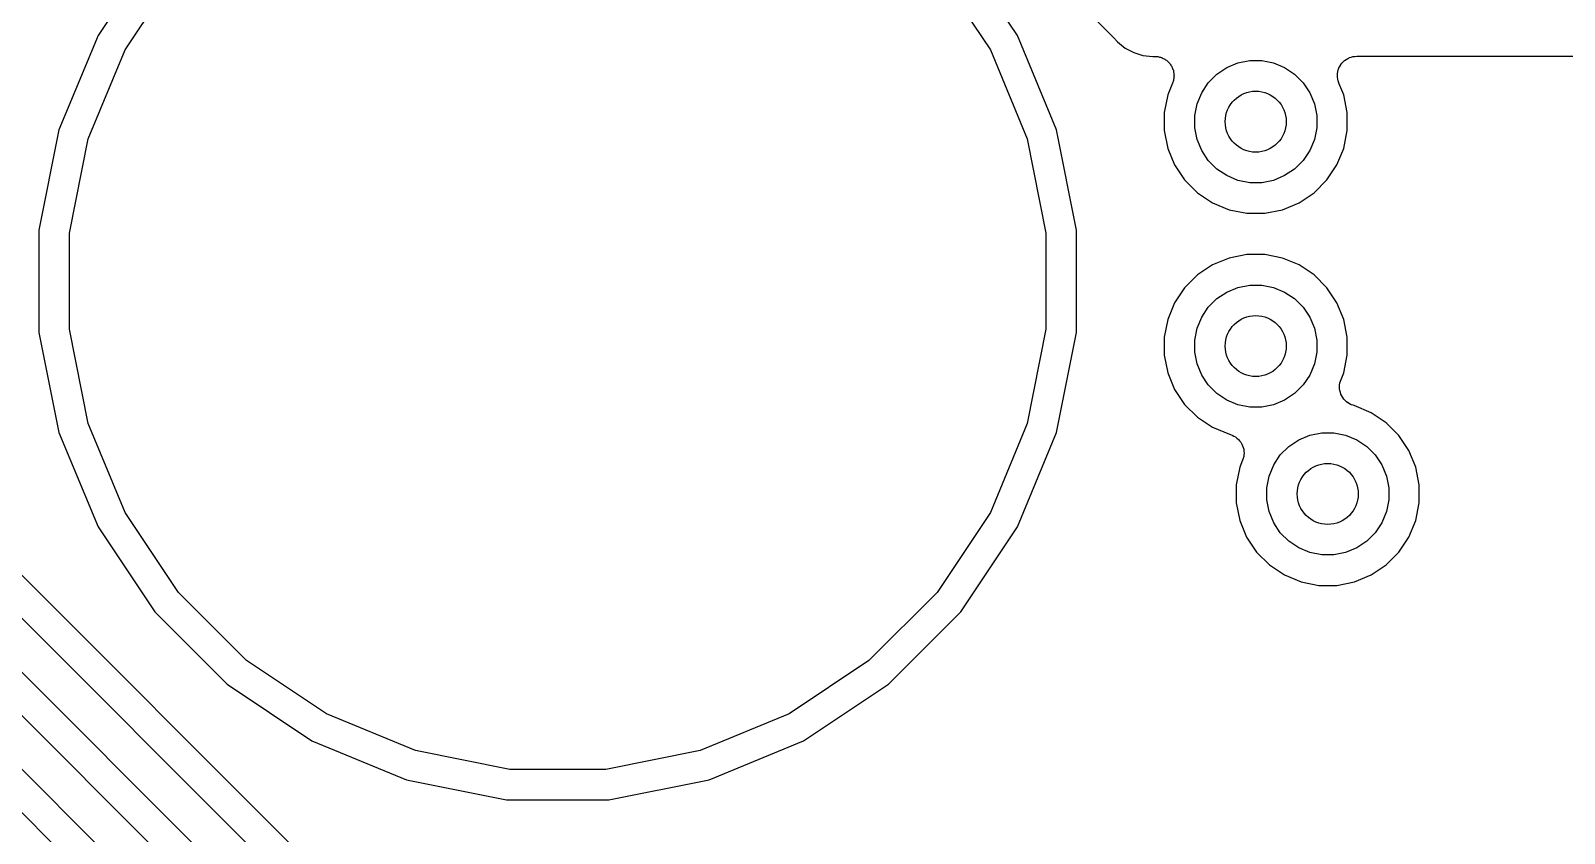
# Model space of a CAD drawing. Extents: x 113.2 to 188.8, y -123.8 to -78.2.
# Drawn here: x 147.55 to 157.6, y -104.62 to -99.36 of the extents above; entities that cross this region are included whole.
import ezdxf

# ---------------------------------------------------------------- set-up
doc = ezdxf.new("R2010")
doc.units = 0
doc.layers.add('BLACK', color=7, linetype='CONTINUOUS')

msp = doc.modelspace()

# ---------------------------------------------------------------- linework, layer by layer
at = {"layer": 'BLACK', "linetype": 'CONTINUOUS'}
for p, q in [((152.487, -97.2463), (154.654, -99.4141)), ((148.359, -98.8326), (147.987, -99.3895)), ((154.013, -99.3895), (153.641, -98.8326)), ((148.164, -99.4842), (148.514, -98.9601)), ((153.486, -98.9601), (153.836, -99.4842)), ((147.987, -99.3895), (147.731, -100.008)), ((154.269, -100.008), (154.013, -99.3895)), ((154.654, -99.4141), (154.656, -99.4154)), ((147.923, -100.067), (148.164, -99.4842)), ((153.836, -99.4842), (154.077, -100.067)), ((154.656, -99.4154), (154.659, -99.4196)), ((154.659, -99.4196), (154.663, -99.4233)), ((154.663, -99.4233), (154.669, -99.4309)), ((154.669, -99.4309), (154.719, -99.4715)), ((154.719, -99.4715), (154.775, -99.5017)), ((154.775, -99.5017), (154.836, -99.5203)), ((154.836, -99.5203), (154.9, -99.5266)), ((154.9, -99.5265), (154.902, -99.5264)), ((154.9, -99.5266), (154.9, -99.5265)), ((154.902, -99.5264), (154.908, -99.5265)), ((154.908, -99.5265), (154.914, -99.5259)), ((154.914, -99.5259), (154.92, -99.5266)), ((154.92, -99.5266), (154.927, -99.5267)), ((154.927, -99.5267), (154.933, -99.5279)), ((154.933, -99.5279), (154.939, -99.5286)), ((154.939, -99.5286), (154.945, -99.5305)), ((154.945, -99.5305), (154.951, -99.5319)), ((154.951, -99.5319), (154.957, -99.5342)), ((154.957, -99.5342), (154.962, -99.5359)), ((154.962, -99.5359), (154.968, -99.539)), ((154.968, -99.539), (154.974, -99.5416)), ((154.974, -99.5416), (154.979, -99.5449)), ((154.979, -99.5449), (154.984, -99.5478)), ((154.984, -99.5478), (154.989, -99.5519)), ((154.989, -99.5519), (154.994, -99.5556)), ((154.994, -99.5556), (154.999, -99.5598)), ((154.999, -99.5598), (155.003, -99.5636)), ((155.003, -99.5636), (155.007, -99.5687)), ((155.007, -99.5687), (155.012, -99.5733)), ((155.012, -99.5733), (155.015, -99.5782)), ((155.015, -99.5782), (155.019, -99.5828)), ((155.019, -99.5828), (155.022, -99.5886)), ((155.022, -99.5886), (155.025, -99.594)), ((155.025, -99.594), (155.028, -99.5995)), ((155.028, -99.5995), (155.03, -99.6047)), ((155.03, -99.6047), (155.032, -99.611)), ((155.032, -99.611), (155.035, -99.617)), ((155.32, -99.6433), (155.386, -99.5995)), ((155.386, -99.5995), (155.458, -99.5693)), ((155.458, -99.5693), (155.536, -99.554)), ((155.536, -99.554), (155.614, -99.554)), ((155.614, -99.554), (155.692, -99.5693)), ((155.692, -99.5693), (155.764, -99.5995)), ((155.764, -99.5995), (155.83, -99.6433)), ((156.113, -99.6258), (156.116, -99.6144)), ((156.116, -99.6144), (156.12, -99.6028)), ((156.12, -99.6022), (156.126, -99.5916)), ((156.12, -99.6025), (156.12, -99.6022)), ((156.12, -99.6028), (156.12, -99.6025)), ((156.126, -99.5916), (156.132, -99.581)), ((156.132, -99.5804), (156.14, -99.5712)), ((156.132, -99.5807), (156.132, -99.5804)), ((156.132, -99.581), (156.132, -99.5807)), ((156.14, -99.5712), (156.147, -99.5619)), ((156.147, -99.5619), (156.148, -99.5617)), ((156.148, -99.5614), (156.157, -99.5539)), ((156.148, -99.5617), (156.148, -99.5614)), ((156.157, -99.5539), (156.167, -99.5462)), ((156.167, -99.5459), (156.178, -99.5403)), ((156.167, -99.5461), (156.167, -99.5459)), ((156.167, -99.5462), (156.167, -99.5461)), ((156.178, -99.5403), (156.188, -99.5346)), ((156.188, -99.5346), (156.189, -99.5345)), ((156.189, -99.5343), (156.201, -99.5309)), ((156.189, -99.5345), (156.189, -99.5343)), ((156.201, -99.5309), (156.212, -99.5274)), ((156.212, -99.5274), (156.213, -99.5273)), ((156.212, -99.5274), (156.212, -99.5274)), ((156.213, -99.5273), (156.225, -99.5262)), ((156.225, -99.5262), (156.237, -99.525)), ((156.237, -99.525), (161.273, -99.525)), ((155.03, -99.7015), (154.998, -99.7789)), ((155.032, -99.6959), (155.03, -99.7015)), ((155.034, -99.6904), (155.032, -99.6959)), ((155.035, -99.684), (155.034, -99.6904)), ((155.035, -99.617), (155.036, -99.6228)), ((155.037, -99.6778), (155.035, -99.684)), ((155.036, -99.6228), (155.037, -99.6285)), ((155.037, -99.6285), (155.038, -99.635)), ((155.038, -99.6719), (155.037, -99.6778)), ((155.038, -99.635), (155.039, -99.6414)), ((155.039, -99.6661), (155.038, -99.6719)), ((155.039, -99.6414), (155.039, -99.6473)), ((155.039, -99.6473), (155.04, -99.6531)), ((155.04, -99.6531), (155.039, -99.6596)), ((155.039, -99.6596), (155.039, -99.6661)), ((155.221, -99.7645), (155.264, -99.699)), ((155.264, -99.699), (155.32, -99.6433)), ((155.83, -99.6433), (155.886, -99.699)), ((155.886, -99.699), (155.929, -99.7645)), ((156.11, -99.6504), (156.111, -99.6386)), ((156.11, -99.6508), (156.11, -99.6504)), ((156.11, -99.6511), (156.11, -99.6508)), ((156.111, -99.6631), (156.11, -99.6511)), ((156.111, -99.6386), (156.112, -99.6265)), ((156.112, -99.6751), (156.111, -99.6631)), ((156.112, -99.6265), (156.113, -99.6261)), ((156.112, -99.6755), (156.112, -99.6751)), ((156.112, -99.6758), (156.112, -99.6755)), ((156.115, -99.6872), (156.112, -99.6758)), ((156.113, -99.6261), (156.113, -99.6258)), ((156.119, -99.699), (156.115, -99.6872)), ((156.119, -99.6996), (156.119, -99.699)), ((156.119, -99.7006), (156.119, -99.6996)), ((156.119, -99.6996), (156.119, -99.6996)), ((156.119, -99.6996), (156.119, -99.6996)), ((156.152, -99.7789), (156.119, -99.7006)), ((154.998, -99.7789), (154.975, -99.8949)), ((155.19, -99.8373), (155.221, -99.7645)), ((155.929, -99.7645), (155.96, -99.8373)), ((156.175, -99.8949), (156.152, -99.7789)), ((154.975, -99.8949), (154.975, -100.013)), ((155.175, -99.9146), (155.19, -99.8373)), ((155.175, -99.9934), (155.175, -99.9146)), ((155.96, -99.8373), (155.975, -99.9146)), ((155.975, -99.9146), (155.975, -99.9934)), ((156.175, -100.013), (156.175, -99.8949)), ((147.731, -100.008), (147.6, -100.665)), ((154.4, -100.665), (154.269, -100.008)), ((154.975, -100.013), (154.998, -100.129)), ((155.19, -100.071), (155.175, -99.9934)), ((155.975, -99.9934), (155.96, -100.071)), ((156.152, -100.129), (156.175, -100.013)), ((147.8, -100.685), (147.923, -100.067)), ((154.077, -100.067), (154.2, -100.685)), ((155.221, -100.143), (155.19, -100.071)), ((155.96, -100.071), (155.929, -100.143)), ((154.998, -100.129), (155.043, -100.238)), ((155.264, -100.209), (155.221, -100.143)), ((155.32, -100.265), (155.264, -100.209)), ((155.886, -100.209), (155.83, -100.265)), ((155.929, -100.143), (155.886, -100.209)), ((156.107, -100.238), (156.152, -100.129)), ((155.043, -100.238), (155.109, -100.336)), ((155.386, -100.308), (155.32, -100.265)), ((155.458, -100.339), (155.386, -100.308)), ((155.764, -100.308), (155.692, -100.339)), ((155.83, -100.265), (155.764, -100.308)), ((156.041, -100.336), (156.107, -100.238)), ((155.109, -100.336), (155.193, -100.42)), ((155.536, -100.354), (155.458, -100.339)), ((155.614, -100.354), (155.536, -100.354)), ((155.692, -100.339), (155.614, -100.354)), ((155.957, -100.42), (156.041, -100.336)), ((155.193, -100.42), (155.291, -100.486)), ((155.291, -100.486), (155.4, -100.531)), ((155.75, -100.531), (155.859, -100.486)), ((155.859, -100.486), (155.957, -100.42)), ((155.4, -100.531), (155.516, -100.554)), ((155.516, -100.554), (155.634, -100.554)), ((155.634, -100.554), (155.75, -100.531)), ((147.6, -100.665), (147.6, -101.335)), ((147.8, -101.315), (147.8, -100.685)), ((154.2, -100.685), (154.2, -101.315)), ((154.4, -101.335), (154.4, -100.665)), ((155.291, -100.893), (155.193, -100.959)), ((155.4, -100.848), (155.291, -100.893)), ((155.516, -100.825), (155.4, -100.848)), ((155.634, -100.825), (155.516, -100.825)), ((155.75, -100.848), (155.634, -100.825)), ((155.859, -100.893), (155.75, -100.848)), ((155.957, -100.959), (155.859, -100.893)), ((155.193, -100.959), (155.109, -101.043)), ((156.041, -101.043), (155.957, -100.959)), ((155.109, -101.043), (155.043, -101.141)), ((155.264, -101.17), (155.32, -101.114)), ((155.32, -101.114), (155.386, -101.071)), ((155.386, -101.071), (155.458, -101.041)), ((155.458, -101.041), (155.536, -101.025)), ((155.536, -101.025), (155.614, -101.025)), ((155.614, -101.025), (155.692, -101.041)), ((155.692, -101.041), (155.764, -101.071)), ((155.764, -101.071), (155.83, -101.114)), ((155.83, -101.114), (155.886, -101.17)), ((156.107, -101.141), (156.041, -101.043)), ((155.043, -101.141), (154.998, -101.25)), ((155.221, -101.236), (155.264, -101.17)), ((155.886, -101.17), (155.929, -101.236)), ((156.152, -101.25), (156.107, -101.141)), ((147.923, -101.933), (147.8, -101.315)), ((154.2, -101.315), (154.077, -101.933)), ((154.998, -101.25), (154.975, -101.366)), ((155.175, -101.386), (155.19, -101.308)), ((155.19, -101.308), (155.221, -101.236)), ((155.929, -101.236), (155.96, -101.308)), ((155.96, -101.308), (155.975, -101.386)), ((156.175, -101.366), (156.152, -101.25)), ((147.6, -101.335), (147.731, -101.992)), ((154.269, -101.992), (154.4, -101.335)), ((154.975, -101.366), (154.975, -101.484)), ((155.175, -101.465), (155.175, -101.386)), ((155.975, -101.386), (155.975, -101.465)), ((156.175, -101.484), (156.175, -101.366)), ((154.975, -101.484), (154.998, -101.6)), ((155.19, -101.542), (155.175, -101.465)), ((155.975, -101.465), (155.96, -101.542)), ((156.152, -101.6), (156.175, -101.484)), ((154.998, -101.6), (155.043, -101.709)), ((155.221, -101.615), (155.19, -101.542)), ((155.264, -101.68), (155.221, -101.615)), ((155.929, -101.615), (155.886, -101.68)), ((155.96, -101.542), (155.929, -101.615)), ((156.134, -101.644), (156.152, -101.6)), ((155.043, -101.709), (155.109, -101.808)), ((155.32, -101.736), (155.264, -101.68)), ((155.886, -101.68), (155.83, -101.736)), ((156.124, -101.692), (156.125, -101.68)), ((156.124, -101.693), (156.124, -101.692)), ((156.124, -101.692), (156.124, -101.692)), ((156.125, -101.705), (156.124, -101.693)), ((156.125, -101.68), (156.126, -101.668)), ((156.126, -101.717), (156.125, -101.705)), ((156.126, -101.668), (156.127, -101.668)), ((156.13, -101.729), (156.126, -101.717)), ((156.126, -101.717), (156.126, -101.717)), ((156.126, -101.717), (156.126, -101.717)), ((156.127, -101.667), (156.13, -101.656)), ((156.127, -101.668), (156.127, -101.667)), ((156.13, -101.656), (156.134, -101.644)), ((155.109, -101.808), (155.193, -101.891)), ((155.386, -101.78), (155.32, -101.736)), ((155.458, -101.81), (155.386, -101.78)), ((155.536, -101.825), (155.458, -101.81)), ((155.614, -101.825), (155.536, -101.825)), ((155.692, -101.81), (155.614, -101.825)), ((155.764, -101.78), (155.692, -101.81)), ((155.83, -101.736), (155.764, -101.78)), ((156.133, -101.74), (156.13, -101.729)), ((156.133, -101.741), (156.133, -101.74)), ((156.139, -101.752), (156.133, -101.741)), ((156.133, -101.741), (156.133, -101.741)), ((156.145, -101.762), (156.139, -101.752)), ((156.145, -101.763), (156.145, -101.762)), ((156.153, -101.772), (156.145, -101.763)), ((156.145, -101.763), (156.145, -101.763)), ((156.16, -101.782), (156.153, -101.772)), ((156.161, -101.782), (156.16, -101.782)), ((156.16, -101.782), (156.16, -101.782)), ((156.17, -101.79), (156.161, -101.782)), ((156.179, -101.798), (156.17, -101.79)), ((156.18, -101.798), (156.179, -101.798)), ((156.179, -101.798), (156.179, -101.798)), ((156.19, -101.804), (156.18, -101.798)), ((156.201, -101.81), (156.19, -101.804)), ((156.202, -101.81), (156.201, -101.81)), ((156.201, -101.81), (156.201, -101.81)), ((156.213, -101.813), (156.202, -101.81)), ((156.219, -101.815), (156.213, -101.813)), ((156.331, -101.862), (156.219, -101.815)), ((149.397, -104.838), (146.462, -101.903)), ((155.193, -101.891), (155.291, -101.957)), ((156.43, -101.928), (156.331, -101.862)), ((146.225, -101.948), (149.352, -105.075)), ((147.731, -101.992), (147.987, -102.611)), ((148.164, -102.516), (147.923, -101.933)), ((154.077, -101.933), (153.836, -102.516)), ((154.013, -102.611), (154.269, -101.992)), ((155.291, -101.957), (155.403, -102.003)), ((155.403, -102.003), (155.409, -102.005)), ((155.409, -102.005), (155.421, -102.009)), ((155.421, -102.009), (155.421, -102.009)), ((155.421, -102.009), (155.421, -102.009)), ((155.421, -102.009), (155.432, -102.015)), ((155.432, -102.015), (155.442, -102.021)), ((155.442, -102.021), (155.443, -102.021)), ((155.443, -102.021), (155.443, -102.021)), ((155.443, -102.021), (155.452, -102.029)), ((155.858, -102.039), (155.93, -102.009)), ((155.93, -102.009), (156.008, -101.994)), ((156.008, -101.994), (156.086, -101.994)), ((156.086, -101.994), (156.164, -102.009)), ((156.164, -102.009), (156.237, -102.039)), ((156.513, -102.011), (156.43, -101.928)), ((156.579, -102.109), (156.513, -102.011)), ((149.207, -105.284), (146.016, -102.093)), ((155.452, -102.029), (155.461, -102.037)), ((155.461, -102.037), (155.462, -102.037)), ((155.462, -102.037), (155.462, -102.037)), ((155.462, -102.037), (155.469, -102.046)), ((155.469, -102.046), (155.477, -102.056)), ((155.477, -102.056), (155.477, -102.056)), ((155.477, -102.056), (155.477, -102.056)), ((155.477, -102.056), (155.483, -102.067)), ((155.483, -102.067), (155.489, -102.078)), ((155.489, -102.078), (155.489, -102.078)), ((155.489, -102.078), (155.489, -102.078)), ((155.489, -102.078), (155.492, -102.09)), ((155.492, -102.09), (155.496, -102.101)), ((155.496, -102.101), (155.496, -102.102)), ((155.496, -102.102), (155.496, -102.102)), ((155.496, -102.102), (155.497, -102.114)), ((155.497, -102.114), (155.498, -102.126)), ((155.498, -102.127), (155.497, -102.139)), ((155.498, -102.126), (155.498, -102.126)), ((155.498, -102.126), (155.498, -102.127)), ((155.736, -102.139), (155.792, -102.083)), ((155.792, -102.083), (155.858, -102.039)), ((156.237, -102.039), (156.302, -102.083)), ((156.302, -102.083), (156.358, -102.139)), ((156.624, -102.219), (156.579, -102.109)), ((145.775, -102.135), (156.015, -112.375)), ((155.47, -102.219), (155.447, -102.335)), ((155.488, -102.174), (155.47, -102.219)), ((155.492, -102.163), (155.488, -102.174)), ((155.495, -102.151), (155.492, -102.163)), ((155.496, -102.151), (155.495, -102.151)), ((155.497, -102.139), (155.496, -102.151)), ((155.496, -102.151), (155.496, -102.151)), ((155.662, -102.277), (155.693, -102.204)), ((155.693, -102.204), (155.736, -102.139)), ((156.358, -102.139), (156.402, -102.204)), ((156.402, -102.204), (156.432, -102.277)), ((156.647, -102.335), (156.624, -102.219)), ((155.871, -112.584), (145.566, -102.279)), ((155.647, -102.354), (155.662, -102.277)), ((156.432, -102.277), (156.447, -102.354)), ((155.447, -102.335), (155.447, -102.453)), ((155.647, -102.433), (155.647, -102.354)), ((156.447, -102.354), (156.447, -102.433)), ((156.647, -102.453), (156.647, -102.335)), ((145.436, -102.432), (155.718, -112.714)), ((148.514, -103.04), (148.164, -102.516)), ((153.836, -102.516), (153.486, -103.04)), ((155.447, -102.453), (155.47, -102.569)), ((155.662, -102.51), (155.647, -102.433)), ((155.693, -102.583), (155.662, -102.51)), ((156.432, -102.51), (156.402, -102.583)), ((156.447, -102.433), (156.432, -102.51)), ((156.624, -102.569), (156.647, -102.453)), ((147.987, -102.611), (148.359, -103.167)), ((153.641, -103.167), (154.013, -102.611)), ((155.47, -102.569), (155.515, -102.678)), ((155.736, -102.649), (155.693, -102.583)), ((156.402, -102.583), (156.358, -102.649)), ((156.579, -102.678), (156.624, -102.569)), ((155.515, -102.678), (155.581, -102.776)), ((155.792, -102.704), (155.736, -102.649)), ((155.858, -102.748), (155.792, -102.704)), ((156.302, -102.704), (156.237, -102.748)), ((156.358, -102.649), (156.302, -102.704)), ((156.513, -102.776), (156.579, -102.678)), ((155.581, -102.776), (155.665, -102.86)), ((155.93, -102.778), (155.858, -102.748)), ((156.008, -102.794), (155.93, -102.778)), ((156.086, -102.794), (156.008, -102.794)), ((156.164, -102.778), (156.086, -102.794)), ((156.237, -102.748), (156.164, -102.778)), ((156.43, -102.86), (156.513, -102.776)), ((155.665, -102.86), (155.763, -102.925)), ((155.763, -102.925), (155.872, -102.971)), ((156.222, -102.971), (156.331, -102.925)), ((156.331, -102.925), (156.43, -102.86)), ((155.872, -102.971), (155.988, -102.994)), ((155.988, -102.994), (156.106, -102.994)), ((156.106, -102.994), (156.222, -102.971)), ((148.96, -103.486), (148.514, -103.04)), ((153.486, -103.04), (153.04, -103.486)), ((148.359, -103.167), (148.833, -103.641)), ((153.167, -103.641), (153.641, -103.167)), ((149.484, -103.836), (148.96, -103.486)), ((153.04, -103.486), (152.516, -103.836)), ((148.833, -103.641), (149.389, -104.013)), ((152.611, -104.013), (153.167, -103.641)), ((150.067, -104.077), (149.484, -103.836)), ((152.516, -103.836), (151.933, -104.077)), ((149.389, -104.013), (150.008, -104.269)), ((151.992, -104.269), (152.611, -104.013)), ((150.685, -104.2), (150.067, -104.077)), ((151.933, -104.077), (151.315, -104.2)), ((151.315, -104.2), (150.685, -104.2)), ((150.008, -104.269), (150.665, -104.4)), ((151.335, -104.4), (151.992, -104.269)), ((150.665, -104.4), (151.335, -104.4))]:
    msp.add_line(p, q, dxfattribs=at)
at = {"layer": 'BLACK'}
for centre in [(155.575, -99.954), (155.575, -101.425), (156.047, -102.394)]:
    msp.add_circle(centre, 0.2, dxfattribs=at)

doc.saveas('drawing.dxf')
